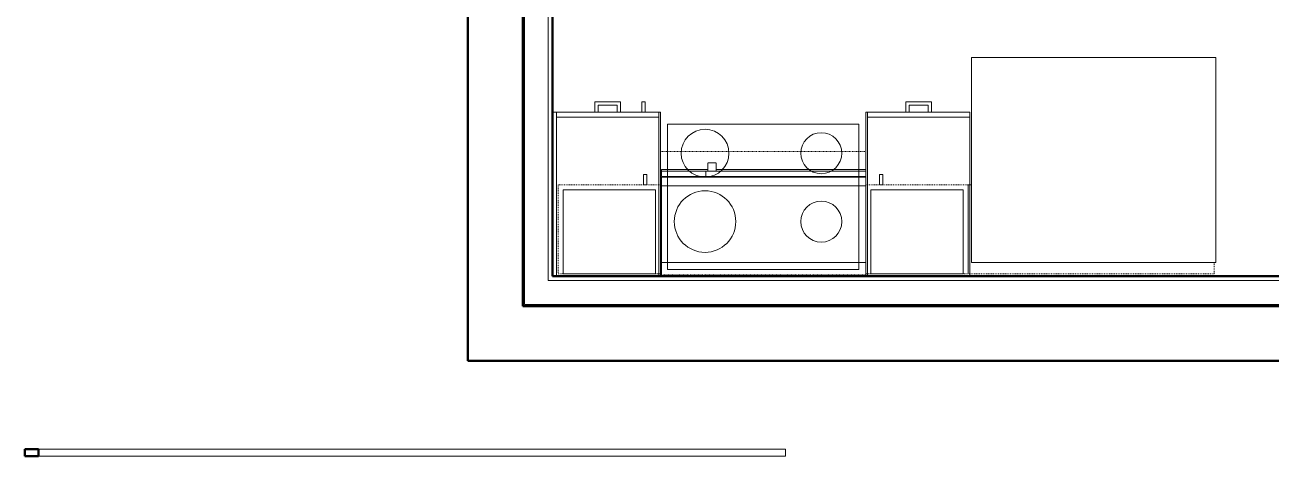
# Model space of a CAD drawing. Header units: inches. Extents: x -4218 to -1830, y 9767 to 12426.
# Drawn here: x -3820.1 to -3637.8, y 11761.1 to 11824.1 of the extents above; entities that cross this region are included whole.
import ezdxf

# ---------------------------------------------------------------- set-up
doc = ezdxf.new("R2010")
doc.units = ezdxf.units.IN
doc.header["$MEASUREMENT"] = 0
doc.linetypes.add('Dash', pattern=[0.25, 0.125, -0.125])
doc.linetypes.add('Overhead', pattern=[0.15625, 0.09375, -0.0625])
for name, color, linetype, lineweight in [('0-1', 7, 'Continuous', 5), ('0-2', 10, 'Continuous', 9), ('A-DOOR-4', 31, 'Continuous', 9), ('A-DOOR-5', 31, 'Continuous', 50), ('A-FLOR-4', 192, 'Continuous', 9), ('A-WALL-1', 7, 'Continuous', 50), ('A-WALL-2', 250, 'Continuous', 13), ('A-WALL-4', 252, 'Continuous', 9), ('A-WALL-7', 113, 'Continuous', 9), ('Q-CASE-1', 252, 'Continuous', 9), ('Q-CASE-2', 10, 'Continuous', 9), ('Q-CASE-3', 253, 'Continuous', 9), ('Q-CASE-4', 252, 'Dash', 9), ('Q-CASE-5', 10, 'Dash', 9), ('Q-CASE-7', 253, 'Dash', 9), ('Q-SPCQ-1', 10, 'Continuous', 9), ('Q-SPCQ-2', 91, 'Overhead', 9)]:
    doc.layers.add(name, color=color, linetype=linetype, lineweight=lineweight)

# ---------------------------------------------------------------- blocks, each defined once
blk = doc.blocks.new('Refrigerator_-_Side-by-Side_6047 - 36_ X 30_-1372843-BACKGROUND - RCP - 1ST FLOOR')
at = {"layer": 'Q-SPCQ-1'}
for p, q in [((-17.88, 15.58), (17.87, 15.58)), ((-17.88, -14.42), (-17.88, 15.58)), ((17.87, 15.58), (17.87, -14.42)), ((17.87, -14.42), (-17.88, -14.42))]:
    blk.add_line(p, q, dxfattribs=at)
blk = doc.blocks.new('Range - 24_ x 30_-2806124-BACKGROUND - RCP - 1ST FLOOR')
at = {"layer": 'Q-SPCQ-1'}
blk.add_line((0, -22), (30, -22), dxfattribs=at)
for centre, radius, start, end in [((6.5, -6), 3.5, 360, 180), ((23.5, -6), 3, 0, 180), ((6.5, -6), 3.5, 180, 0), ((23.5, -6), 3, 180, 0), ((6.5, -16), 4.5, 0, 180), ((23.5, -16), 3, 360, 180), ((6.5, -16), 4.5, 180, 0), ((23.5, -16), 3, 180, 0)]:
    blk.add_arc(centre, radius, start, end, dxfattribs=at)
blk = doc.blocks.new('Base Cabinet 4 Drawer 254 - Base Cabinet 4 Drawer 254 15_-2556187-BACKGROUND - RCP - 1ST FLOOR')
at = {"layer": 'Q-CASE-2'}
for p, q in [((-6.76, -23.25), (-6.76, 0)), ((-6.76, 0), (8.24, 0)), ((8.24, 0), (8.24, -23.25)), ((-6.76, -23.25), (-6.76, -24)), ((8.24, -23.25), (-6.76, -23.25)), ((8.24, -24), (8.24, -23.25)), ((-6.76, -24), (8.24, -24)), ((-0.64, -24), (-1.14, -24)), ((-1.14, -25.5), (-1.14, -24)), ((2.61, -25.5), (-1.14, -25.5)), ((-0.64, -25), (-0.64, -24)), ((-0.64, -25), (2.11, -25)), ((2.11, -25), (2.11, -24)), ((2.11, -24), (2.61, -24)), ((2.61, -24), (2.61, -25.5))]:
    blk.add_line(p, q, dxfattribs=at)
blk = doc.blocks.new('Single Door 1 Drawer 211 - 211 Base Cabinet Single Door1 Drawer 15_-2709781-BACKGROUND - RCP - 1ST FLOOR')
at = {"layer": 'Q-CASE-2'}
for p, q in [((-11.26, 24), (3.74, 24)), ((-11.26, 23.25), (-11.26, 24)), ((-5.64, 24), (-5.64, 25.5)), ((-5.64, 25.5), (-1.89, 25.5)), ((-5.64, 24), (-5.14, 24)), ((-2.39, 25), (-5.14, 25)), ((-5.14, 24), (-5.14, 25)), ((-2.39, 24), (-2.39, 25)), ((-1.89, 24), (-2.39, 24)), ((-1.89, 25.5), (-1.89, 24)), ((1.73, 25.5), (1.24, 25.5)), ((1.24, 25.5), (1.24, 24)), ((1.24, 24), (1.73, 24)), ((1.73, 24), (1.73, 25.5)), ((3.74, 24), (3.74, 23.25)), ((3.74, 23.25), (-11.26, 23.25)), ((-11.26, 23.25), (-11.26, 0)), ((3.74, 0), (3.74, 23.25)), ((-11.26, 0), (3.74, 0))]:
    blk.add_line(p, q, dxfattribs=at)
blk = doc.blocks.new('300 Series Wall Hung Cabinet_302 - 18_ x 36_-2359323-BACKGROUND - RCP - 1ST FLOOR')
at = {"layer": 'Q-CASE-4'}
for p, q in [((-18, 0.19), (-18, 13.19)), ((-18, 13.19), (-17.75, 13.19))]:
    blk.add_line(p, q, dxfattribs=at)
at = {"layer": 'Q-CASE-5'}
for p, q in [((-17.75, 13.19), (-17.5, 13.19)), ((18, 0.19), (-17.75, 0.19)), ((18, 1.81), (18, 0.19))]:
    blk.add_line(p, q, dxfattribs=at)
at = {"layer": 'Q-CASE-7'}
blk.add_line((-17.75, 0.19), (-18, 0.19), dxfattribs=at)
blk = doc.blocks.new('300 Series Wall Hung Cabinet_301 - 15_-2215564-BACKGROUND - RCP - 1ST FLOOR')
at = {"layer": 'Q-CASE-1'}
for p, q in [((-5.01, 14.69), (-5.5, 14.69)), ((-5.5, 14.69), (-5.5, 13.19)), ((-5.01, 13.19), (-5.01, 14.69)), ((-5.5, 13.19), (-5.01, 13.19)), ((-6.75, 0.19), (-6.75, 12.44)), ((-6.75, 12.44), (6.75, 12.44)), ((6.75, 12.44), (6.75, 0.19))]:
    blk.add_line(p, q, dxfattribs=at)
at = {"layer": 'Q-CASE-3'}
blk.add_line((6.75, 0.19), (-6.75, 0.19), dxfattribs=at)
at = {"layer": 'Q-CASE-4'}
for p, q in [((-7.5, 0.19), (-7.5, 13.19)), ((-7.5, 13.19), (7.5, 13.19)), ((7.5, 13.19), (7.5, 0.19))]:
    blk.add_line(p, q, dxfattribs=at)
at = {"layer": 'Q-CASE-7'}
blk.add_line((7.5, 0.19), (-7.5, 0.19), dxfattribs=at)
blk = doc.blocks.new('300 Series Wall Hung Cabinet_301 - 15_-2216209-BACKGROUND - RCP - 1ST FLOOR')
at = {"layer": 'Q-CASE-1'}
for p, q in [((-6.75, -12.44), (-6.75, -0.19)), ((6.75, -0.19), (6.75, -12.44)), ((6.75, -12.44), (-6.75, -12.44)), ((-5.01, -13.19), (-5.5, -13.19)), ((-5.5, -13.19), (-5.5, -14.69)), ((-5.01, -14.69), (-5.01, -13.19)), ((-5.5, -14.69), (-5.01, -14.69))]:
    blk.add_line(p, q, dxfattribs=at)
at = {"layer": 'Q-CASE-3'}
blk.add_line((-6.75, -0.19), (6.75, -0.19), dxfattribs=at)
at = {"layer": 'Q-CASE-4'}
for p, q in [((-7.5, -0.19), (-7.5, -13.19)), ((7.5, -13.19), (7.5, -0.19)), ((-7.5, -13.19), (7.5, -13.19))]:
    blk.add_line(p, q, dxfattribs=at)
at = {"layer": 'Q-CASE-7'}
blk.add_line((7.5, -0.19), (-7.5, -0.19), dxfattribs=at)
blk = doc.blocks.new('30quot_MicrowaveVent_11166 - 70cm miele oven-V11-BACKGROUND - RCP - 1ST FLOOR')
at = {"layer": 'Q-CASE-1'}
for p, q in [((-14.2, -0.38), (-14.2, -13.23)), ((15.68, -0.38), (15.68, 0)), ((-14.2, -13.23), (-14.2, -14.49)), ((14.8, -13.23), (-13.2, -13.23)), ((-13.2, -14.49), (14.8, -14.49)), ((-14.2, -14.61), (-14.2, -15.39)), ((-14.2, -15.39), (-14.2, -15.6)), ((9.18, -14.61), (-13.2, -14.61)), ((-13.2, -15.39), (9.18, -15.39)), ((-13.2, -15.6), (7.69, -15.6)), ((7.69, -15.39), (7.69, -16.55)), ((8.88, -16.16), (8.88, -15.39)), ((8.88, -15.6), (14.8, -15.6)), ((8.88, -16.55), (8.88, -16.16)), ((9.18, -14.61), (9.18, -15.39)), ((14.8, -14.61), (9.18, -14.61)), ((9.18, -14.61), (9.18, -15.39)), ((9.18, -15.39), (14.8, -15.39)), ((7.69, -16.6), (8.88, -16.6)), ((8.88, -16.55), (8.88, -16.55))]:
    blk.add_line(p, q, dxfattribs=at)
at = {"layer": 'Q-CASE-2'}
for p, q in [((15.68, -13.23), (15.68, -0.38)), ((-13.2, -13.23), (-14.2, -13.23)), ((-14.2, -14.49), (-13.2, -14.49)), ((15.68, -13.23), (14.8, -13.23)), ((14.8, -14.49), (15.68, -14.49)), ((15.68, -14.49), (15.68, -13.23)), ((-13.2, -14.61), (-14.2, -14.61)), ((-14.2, -15.39), (-13.2, -15.39)), ((-14.2, -15.6), (-13.2, -15.6)), ((15.68, -14.61), (14.8, -14.61)), ((14.8, -15.39), (15.68, -15.39)), ((14.8, -15.6), (15.68, -15.6)), ((15.68, -14.61), (15.68, -15.39)), ((15.68, -15.6), (15.68, -15.39))]:
    blk.add_line(p, q, dxfattribs=at)
at = {"layer": 'Q-CASE-3'}
for p, q in [((-14.2, 0), (-14.2, -0.38)), ((15.68, 0), (-14.2, 0)), ((-14.2, -14.61), (-14.2, -15.39)), ((-14.2, -15.54), (-14.2, -15.39))]:
    blk.add_line(p, q, dxfattribs=at)
blk = doc.blocks.new('Range_Hood_386 - 30_ Wide-V91-BACKGROUND - RCP - 1ST FLOOR')
at = {"layer": 'Q-SPCQ-2'}
for p, q in [((-15, 11.85), (-15, 12)), ((-15, 12), (15, 12)), ((-15, -6), (-15, 11.85)), ((15, 12), (15, 11.85)), ((15, 11.85), (15, -6)), ((-14, -6), (-15, -6)), ((14, -6), (-14, -6)), ((15, -6), (14, -6))]:
    blk.add_line(p, q, dxfattribs=at)
blk = doc.blocks.new('CTR - 1st Phase - Unit Layouts_rvt-1-BACKGROUND - RCP - 1ST FLOOR')
at = {"layer": 'A-WALL-7'}
for p, q in [((-3742.95, 11810.86), (-3742.95, 11811.36)), ((-3742.95, 11811.36), (-3742.39, 11811.36)), ((-3742.95, 11811.36), (-3742.95, 11810.86)), ((-3742.95, 11811.36), (-3742.39, 11811.36)), ((-3742.95, 11787.36), (-3742.95, 11810.86)), ((-3742.95, 11810.86), (-3742.95, 11787.36)), ((-3742.39, 11811.36), (-3736.76, 11811.36)), ((-3742.39, 11811.36), (-3736.76, 11811.36)), ((-3736.76, 11811.36), (-3736.27, 11811.36)), ((-3736.27, 11811.36), (-3733.51, 11811.36)), ((-3736.27, 11811.36), (-3733.51, 11811.36)), ((-3733.51, 11811.36), (-3733.01, 11811.36)), ((-3733.01, 11811.36), (-3729.89, 11811.36)), ((-3733.01, 11811.36), (-3729.89, 11811.36)), ((-3729.89, 11811.36), (-3729.4, 11811.36)), ((-3729.4, 11811.36), (-3727.14, 11811.36)), ((-3729.4, 11811.36), (-3727.14, 11811.36)), ((-3727.14, 11811.36), (-3727.14, 11787.36)), ((-3727.14, 11811.36), (-3727.14, 11787.36)), ((-3691.26, 11811.36), (-3697.14, 11811.36)), ((-3697.14, 11811.36), (-3697.14, 11787.36)), ((-3697.14, 11811.36), (-3697.14, 11787.36)), ((-3697.14, 11811.36), (-3691.26, 11811.36)), ((-3690.77, 11811.36), (-3691.26, 11811.36)), ((-3688.01, 11811.36), (-3690.77, 11811.36)), ((-3690.77, 11811.36), (-3688.01, 11811.36)), ((-3687.51, 11811.36), (-3688.01, 11811.36)), ((-3681.89, 11811.36), (-3687.51, 11811.36)), ((-3687.51, 11811.36), (-3681.89, 11811.36)), ((-3681.89, 11787.36), (-3681.89, 11811.36)), ((-3681.89, 11811.36), (-3681.89, 11787.36)), ((-3698.14, 11809.61), (-3726.14, 11809.61)), ((-3726.14, 11809.61), (-3726.14, 11788.36)), ((-3698.14, 11809.61), (-3726.14, 11809.61)), ((-3726.14, 11809.61), (-3726.14, 11788.36)), ((-3698.14, 11788.36), (-3698.14, 11809.61)), ((-3698.14, 11788.36), (-3698.14, 11809.61)), ((-3726.14, 11788.36), (-3698.14, 11788.36)), ((-3698.14, 11788.36), (-3726.14, 11788.36)), ((-3727.14, 11787.36), (-3742.95, 11787.36)), ((-3727.14, 11787.36), (-3742.95, 11787.36)), ((-3697.14, 11787.36), (-3681.89, 11787.36)), ((-3697.14, 11787.36), (-3681.89, 11787.36))]:
    blk.add_line(p, q, dxfattribs=at)
at = {"layer": '0-2'}
for name, p in [('Refrigerator_-_Side-by-Side_6047 - 36_ X 30_-1372843-BACKGROUND - RCP - 1ST FLOOR', (-3663.76, 11803.79)), ('Single Door 1 Drawer 211 - 211 Base Cabinet Single Door1 Drawer 15_-2709781-BACKGROUND - RCP - 1ST FLOOR', (-3731.13, 11787.36)), ('Range - 24_ x 30_-2806124-BACKGROUND - RCP - 1ST FLOOR', (-3727.14, 11811.36)), ('300 Series Wall Hung Cabinet_301 - 15_-2215564-BACKGROUND - RCP - 1ST FLOOR', (-3689.64, 11787.55)), ('300 Series Wall Hung Cabinet_302 - 18_ x 36_-2359323-BACKGROUND - RCP - 1ST FLOOR', (-3664.14, 11787.55))]:
    blk.add_blockref(name, p, dxfattribs=at)
at = {"layer": '0-2', "rotation": 180}
for name, p in [('Base Cabinet 4 Drawer 254 - Base Cabinet 4 Drawer 254 15_-2556187-BACKGROUND - RCP - 1ST FLOOR', (-3688.65, 11787.36)), ('Range_Hood_386 - 30_ Wide-V91-BACKGROUND - RCP - 1ST FLOOR', (-3712.14, 11799.59)), ('30quot_MicrowaveVent_11166 - 70cm miele oven-V11-BACKGROUND - RCP - 1ST FLOOR', (-3711.34, 11787.36)), ('300 Series Wall Hung Cabinet_301 - 15_-2216209-BACKGROUND - RCP - 1ST FLOOR', (-3734.64, 11787.55))]:
    blk.add_blockref(name, p, dxfattribs=at)
blk = doc.blocks.new('CTR - 1st Phase - Common Walls_rvt-1-BACKGROUND - RCP - 1ST FLOOR')
at = {"layer": 'A-WALL-1'}
for p, q in [((-3747.32, 11782.99), (-3747.32, 11838.99)), ((-3742.95, 11838.99), (-3742.95, 11787.36)), ((-3742.95, 11787.36), (-3467.77, 11787.36)), ((-3747.07, 11782.99), (-3747.32, 11782.99)), ((-3742.95, 11782.99), (-3747.07, 11782.99)), ((-3203.32, 11782.99), (-3742.95, 11782.99))]:
    blk.add_line(p, q, dxfattribs=at)
at = {"layer": 'A-WALL-2'}
for p, q in [((-3747.07, 11783.24), (-3747.07, 11838.99)), ((-3743.57, 11786.74), (-3743.57, 11838.99)), ((-3743.57, 11786.74), (-3742.95, 11786.74)), ((-3467.15, 11786.74), (-3742.95, 11786.74)), ((-3747.07, 11783.24), (-3743.57, 11783.24)), ((-3743.57, 11783.24), (-3742.95, 11783.24)), ((-3467.15, 11783.24), (-3742.95, 11783.24))]:
    blk.add_line(p, q, dxfattribs=at)
blk = doc.blocks.new('CTR - 1st Phase -Stairs _ Elevators_rvt-1-BACKGROUND - RCP - 1ST FLOOR')
at = {"layer": 'A-WALL-1'}
for p, q in [((-3747.32, 11838.99), (-3747.32, 11782.99)), ((-3755.32, 11774.99), (-3755.32, 11830.99)), ((-3747.32, 11782.99), (-3203.32, 11782.99)), ((-3747.32, 11774.99), (-3755.32, 11774.99)), ((-3211.32, 11774.99), (-3747.32, 11774.99))]:
    blk.add_line(p, q, dxfattribs=at)
at = {"layer": 'A-WALL-4'}
for p, q in [((-3755.32, 11774.99), (-3755.32, 11830.99)), ((-3755.32, 11774.99), (-3747.32, 11774.99)), ((-3211.32, 11774.99), (-3747.32, 11774.99))]:
    blk.add_line(p, q, dxfattribs=at)
blk = doc.blocks.new('GLASS GARAGE DOOR - RAMP GARAGE DOOR-2787280-BACKGROUND - RCP - 1ST FLOOR')
at = {"layer": 'A-DOOR-4'}
for p, q in [((163.28, -11.45), (163.28, -24.95)), ((164.28, -24.95), (164.28, -11.45)), ((163.28, -24.95), (163.28, -120.75)), ((164.28, -120.75), (164.28, -24.95)), ((163.28, -120.75), (164.28, -120.75))]:
    blk.add_line(p, q, dxfattribs=at)
at = {"layer": 'A-DOOR-5'}
for p, q in [((163.28, -11.45), (163.28, -9.45)), ((163.28, -9.45), (164.28, -9.45)), ((164.28, -9.45), (164.28, -11.45)), ((164.28, -11.45), (163.28, -11.45))]:
    blk.add_line(p, q, dxfattribs=at)

msp = doc.modelspace()

# ---------------------------------------------------------------- linework, layer by layer
at = {"layer": 'A-FLOR-4'}
for p, q in [((-3747.32, 11782.99), (-3747.32, 11838.99)), ((-3203.32, 11782.99), (-3747.32, 11782.99))]:
    msp.add_line(p, q, dxfattribs=at)

# ---------------------------------------------------------------- block references
at = {"layer": '0-1'}
for name in ['CTR - 1st Phase -Stairs _ Elevators_rvt-1-BACKGROUND - RCP - 1ST FLOOR', 'CTR - 1st Phase - Unit Layouts_rvt-1-BACKGROUND - RCP - 1ST FLOOR', 'CTR - 1st Phase - Common Walls_rvt-1-BACKGROUND - RCP - 1ST FLOOR']:
    msp.add_blockref(name, (0, 0), dxfattribs=at)
at = {"layer": 'A-DOOR-4', "rotation": 89.99999999999885}
msp.add_blockref('GLASS GARAGE DOOR - RAMP GARAGE DOOR-2787280-BACKGROUND - RCP - 1ST FLOOR', (-3829.6, 11597.79), dxfattribs=at)

doc.saveas('drawing.dxf')
